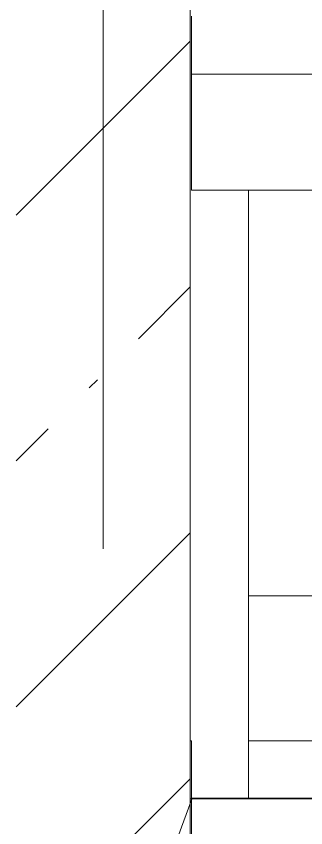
# Model space of a CAD drawing. Header units: millimetres. Extents: x 51154 to 151340, y -24069 to 30962.
# Drawn here: x 104182 to 104681, y -3900 to -2500 of the extents above; entities that cross this region are included whole.
import ezdxf

# ---------------------------------------------------------------- set-up
doc = ezdxf.new("R2010")
doc.units = ezdxf.units.MM
doc.linetypes.add('Осевые', pattern=[6350, 1270, -952.5, 3175, -952.5])
for name, color, linetype, lineweight, true_color in [('Ломаная-1-1', 9, 'Continuous', 9, 0x808080), ('Оси-3', 7, 'Осевые', 9, 0xaaaaaa), ('Партер_ТХ_для_Разрез_dwg _2_-1', 9, 'Continuous', 9, 0x808080)]:
    doc.layers.add(name, color=color, linetype=linetype, lineweight=lineweight, true_color=true_color)
for name, color, linetype, lineweight in [('Перекрытия', 7, 'Continuous', 9), ('Стены', 7, 'Continuous', 9), ('Структура _1_', 7, 'Continuous', 18), ('Штриховка разреза-2', 7, 'Continuous', 9)]:
    doc.layers.add(name, color=color, linetype=linetype, lineweight=lineweight)
pattern_1 = [(45, (99498.54, 6475), (-424.264, 424.264), [600, -100, 20, -100]), (45, (99498.54, 6899), (-424.264, 424.264), [])]

# ---------------------------------------------------------------- blocks, each defined once
blk = doc.blocks.new('Партер_ТХ_для_Разрез_dwg _2_-8380805-Разрез 1-1')
at = {"layer": 'Ломаная-1-1', "flags": 128}
blk.add_lwpolyline([(104334.8, -4257.1), (104484.8, -3849.2), (116784.8, -3849.1), (116784.8, -4099.2)], dxfattribs=at)

msp = doc.modelspace()

# ---------------------------------------------------------------- hatches: boundary and pattern name
at = {"layer": 'Штриховка разреза-2'}
h = msp.add_hatch(dxfattribs=at)
h.set_pattern_fill('FP_2', color=256, style=0, pattern_type=2)
h.set_pattern_definition(pattern_1)
h.paths.add_polyline_path([(104181.6, -6100), (104481.6, -6100), (104481.6, -480), (104181.6, -480), (104181.6, -5672.2)], flags=0)
h.paths.add_polyline_path([(104181.6, -230), (104331.6, -230), (104331.6, -100), (104181.6, -100), (104181.6, -221.7)], flags=0)
h = msp.add_hatch(dxfattribs=at)
h.set_pattern_fill('FP_2', color=256, style=0, pattern_type=2)
h.set_pattern_definition(pattern_1)
h.paths.add_polyline_path([(109177.2, -4100), (129081.6, -4100), (129081.6, -3850), (104481.6, -3850), (104481.6, -4100), (108795.4, -4100)], flags=0)

# ---------------------------------------------------------------- linework, layer by layer
at = {"layer": 'Оси-3'}
msp.add_line((104331.6, -22468.7), (104331.6, 29000), dxfattribs=at)
at = {"layer": 'Перекрытия'}
for p, q in [((104483.6, -2500), (104483.6, -2600)), ((108701.6, -2600), (104483.6, -2600)), ((104483.6, -2600), (104483.6, -2800)), ((104483.6, -2600), (108701.6, -2600)), ((108701.6, -2800), (104483.6, -2800)), ((104481.6, -3450), (104481.6, -3500)), ((104481.6, -3450), (104481.6, -3500)), ((105581.6, -3500), (104581.6, -3500)), ((105581.6, -3750), (104581.6, -3750))]:
    msp.add_line(p, q, dxfattribs=at)
at = {"layer": 'Стены'}
for p, q in [((104481.6, -350), (104481.6, -3500)), ((104481.6, -1350), (104481.6, -3440)), ((105581.6, -2600), (104581.6, -2600)), ((104581.6, -3850), (104581.6, -2800)), ((104481.6, -3440), (104481.6, -3450)), ((104581.6, -3500), (105581.6, -3500)), ((104481.6, -3750), (104481.6, -3850)), ((104481.6, -3850), (104481.6, -3750)), ((105581.6, -3750), (104581.6, -3750)), ((105581.6, -3750), (104581.6, -3750)), ((104483.6, -3850), (106331.6, -3850)), ((104483.6, -3850), (104581.6, -3850))]:
    msp.add_line(p, q, dxfattribs=at)
at = {"layer": 'Структура _1_'}
for p, q in [((104481.6, -3850), (104481.6, -480)), ((104481.6, -3750), (104481.6, -6000)), ((104483.6, -3750), (104481.6, -3750)), ((104483.6, -6000), (104483.6, -3750)), ((128781.6, -3850), (104481.6, -3850))]:
    msp.add_line(p, q, dxfattribs=at)

# ---------------------------------------------------------------- block references
at = {"layer": 'Партер_ТХ_для_Разрез_dwg _2_-1'}
msp.add_blockref('Партер_ТХ_для_Разрез_dwg _2_-8380805-Разрез 1-1', (0, 0), dxfattribs=at)

doc.saveas('drawing.dxf')
